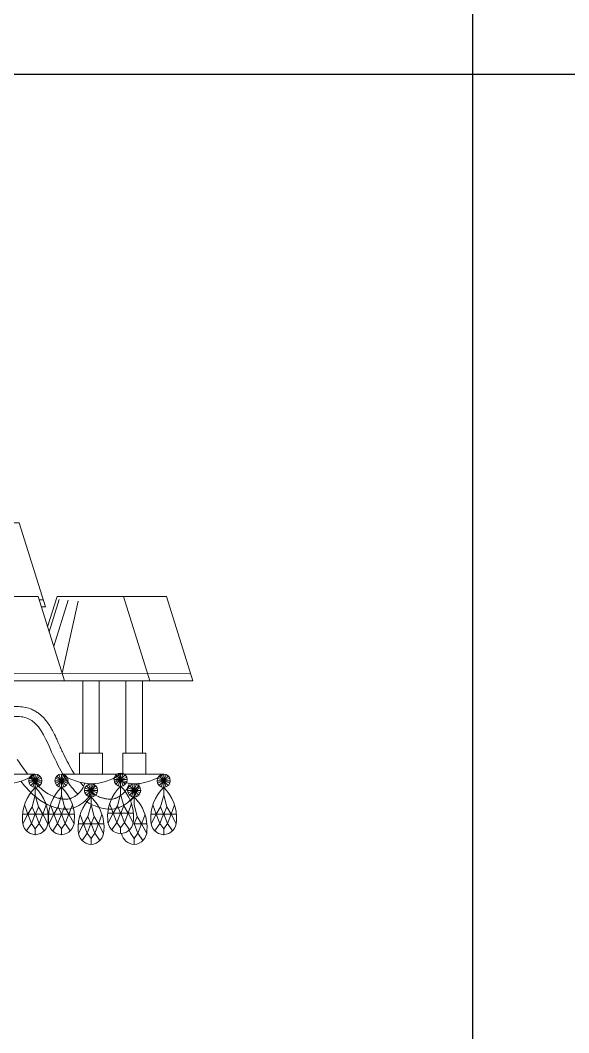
# Model space of a CAD drawing. Header units: inches. Extents: x 193287 to 241687, y 437648 to 550079.
# Drawn here: x 234532.7 to 234699.5, y 462808.8 to 463116.5 of the extents above; entities that cross this region are included whole.
import ezdxf

# ---------------------------------------------------------------- set-up
doc = ezdxf.new("R2010")
doc.units = ezdxf.units.IN
doc.header["$MEASUREMENT"] = 0
doc.linetypes.add('HIDDEN', pattern=[0.375, 0.25, -0.125])
for name, color, linetype in [('CQ SPOT DETAIL DIMENSION', 9, 'Continuous'), ('CQ-legend tex box', 3, 'Continuous'), ('E-LITE-FIXT-NORM-CEILING', 3, 'Continuous')]:
    doc.layers.add(name, color=color, linetype=linetype)
doc.layers.add('Glass', color=4, linetype='Continuous', lineweight=0)

# ---------------------------------------------------------------- blocks, each defined once
blk = doc.blocks.new('crystal ch 21')
at = {"layer": 'Glass', "color": 193, "lineweight": 0}
for p, q in [((38336, 39446.4), (38316.5, 39533.9)), ((38346.2, 39479), (38328.7, 39534.8)), ((38351.7, 39496.5), (38339.4, 39535.7)), ((38358.8, 39535.3), (38363.9, 39535.3)), ((38179.6, 39445.7), (38475.3, 39445.4)), ((38209.4, 39308.1), (38215.5, 39322.9)), ((38215.5, 39308.1), (38209.4, 39322.9)), ((38215.5, 39322.9), (38209.4, 39308.1)), ((38209.4, 39322.9), (38215.5, 39308.1)), ((38212.4, 39307.5), (38212.4, 39323.5)), ((38212.4, 39323.5), (38212.4, 39307.5)), ((38259.2, 39311.1), (38270.5, 39322.5)), ((38270.5, 39311.1), (38259.2, 39322.5)), ((38270.5, 39322.5), (38259.2, 39311.1)), ((38259.2, 39322.5), (38270.5, 39311.1)), ((38261.8, 39309.4), (38267.9, 39324.2)), ((38267.9, 39309.4), (38261.8, 39324.2)), ((38267.9, 39324.2), (38261.8, 39309.4)), ((38261.8, 39324.2), (38267.9, 39309.4)), ((38264.8, 39308.8), (38264.8, 39324.8)), ((38264.8, 39324.8), (38264.8, 39308.8)), ((38333.8, 39308.1), (38339.9, 39322.9)), ((38339.9, 39308.1), (38333.8, 39322.9)), ((38339.9, 39322.9), (38333.8, 39308.1)), ((38333.8, 39322.9), (38339.9, 39308.1)), ((38336.8, 39307.5), (38336.8, 39323.5)), ((38336.8, 39323.5), (38336.8, 39307.5)), ((38365.5, 39308.1), (38371.6, 39322.9)), ((38371.6, 39308.1), (38365.5, 39322.9)), ((38371.6, 39322.9), (38365.5, 39308.1)), ((38365.5, 39322.9), (38371.6, 39308.1)), ((38368.6, 39307.5), (38368.6, 39323.5)), ((38368.6, 39323.5), (38368.6, 39307.5)), ((38204.4, 39315.5), (38220.4, 39315.5)), ((38220.4, 39315.5), (38204.4, 39315.5)), ((38205, 39312.4), (38219.8, 39318.5)), ((38219.8, 39312.4), (38205, 39318.5)), ((38219.8, 39318.5), (38205, 39312.4)), ((38205, 39318.5), (38219.8, 39312.4)), ((38206.8, 39309.8), (38218.1, 39321.1)), ((38218.1, 39309.8), (38206.8, 39321.1)), ((38218.1, 39321.1), (38206.8, 39309.8)), ((38206.8, 39321.1), (38218.1, 39309.8)), ((38242.8, 39298), (38254.1, 39309.3)), ((38254.1, 39298), (38242.8, 39309.3)), ((38254.1, 39309.3), (38242.8, 39298)), ((38242.8, 39309.3), (38254.1, 39298)), ((38245.4, 39296.3), (38251.5, 39311.1)), ((38251.5, 39296.3), (38245.4, 39311.1)), ((38251.5, 39311.1), (38245.4, 39296.3)), ((38245.4, 39311.1), (38251.5, 39296.3)), ((38248.4, 39295.7), (38248.4, 39311.7)), ((38248.4, 39311.7), (38248.4, 39295.7)), ((38256.8, 39316.8), (38272.8, 39316.8)), ((38272.8, 39316.8), (38256.8, 39316.8)), ((38257.4, 39313.7), (38272.2, 39319.9)), ((38272.2, 39313.7), (38257.4, 39319.9)), ((38272.2, 39319.9), (38257.4, 39313.7)), ((38257.4, 39319.9), (38272.2, 39313.7)), ((38295.2, 39298), (38306.5, 39309.3)), ((38306.5, 39298), (38295.2, 39309.3)), ((38306.5, 39309.3), (38295.2, 39298)), ((38295.2, 39309.3), (38306.5, 39298)), ((38297.8, 39296.3), (38303.9, 39311.1)), ((38303.9, 39296.3), (38297.8, 39311.1)), ((38303.9, 39311.1), (38297.8, 39296.3)), ((38297.8, 39311.1), (38303.9, 39296.3)), ((38300.8, 39295.7), (38300.8, 39311.7)), ((38300.8, 39311.7), (38300.8, 39295.7)), ((38328.8, 39315.5), (38344.8, 39315.5)), ((38344.8, 39315.5), (38328.8, 39315.5)), ((38329.4, 39312.4), (38344.2, 39318.5)), ((38344.2, 39312.4), (38329.4, 39318.5)), ((38344.2, 39318.5), (38329.4, 39312.4)), ((38329.4, 39318.5), (38344.2, 39312.4)), ((38331.2, 39309.8), (38342.5, 39321.1)), ((38342.5, 39309.8), (38331.2, 39321.1)), ((38342.5, 39321.1), (38331.2, 39309.8)), ((38331.2, 39321.1), (38342.5, 39309.8)), ((38360.6, 39315.5), (38376.6, 39315.5)), ((38376.6, 39315.5), (38360.6, 39315.5)), ((38361.2, 39312.4), (38376, 39318.5)), ((38376, 39312.4), (38361.2, 39318.5)), ((38376, 39318.5), (38361.2, 39312.4)), ((38361.2, 39318.5), (38376, 39312.4)), ((38362.9, 39309.8), (38374.2, 39321.1)), ((38374.2, 39309.8), (38362.9, 39321.1)), ((38374.2, 39321.1), (38362.9, 39309.8)), ((38362.9, 39321.1), (38374.2, 39309.8)), ((38240.4, 39303.7), (38256.4, 39303.7)), ((38256.4, 39303.7), (38240.4, 39303.7)), ((38241, 39300.6), (38255.8, 39306.8)), ((38255.8, 39300.6), (38241, 39306.8)), ((38255.8, 39306.8), (38241, 39300.6)), ((38241, 39306.8), (38255.8, 39300.6)), ((38292.8, 39303.7), (38308.8, 39303.7)), ((38308.8, 39303.7), (38292.8, 39303.7)), ((38293.4, 39300.6), (38308.2, 39306.8)), ((38308.2, 39300.6), (38293.4, 39306.8)), ((38308.2, 39306.8), (38293.4, 39300.6)), ((38293.4, 39306.8), (38308.2, 39300.6)), ((38196.7, 39274.7), (38213.4, 39274.7)), ((38228.2, 39274.7), (38211.4, 39274.7)), ((38249.1, 39276), (38265.8, 39276)), ((38280.6, 39276), (38263.8, 39276)), ((38321.1, 39274.7), (38337.8, 39274.7)), ((38352.6, 39274.7), (38335.8, 39274.7)), ((38352.8, 39274.7), (38369.6, 39274.7)), ((38384.3, 39274.7), (38367.6, 39274.7)), ((38232.7, 39262.9), (38249.4, 39262.9)), ((38249.9, 39262.9), (38247.4, 39262.9)), ((38285.1, 39262.9), (38301.8, 39262.9)), ((38316.6, 39262.9), (38299.8, 39262.9))]:
    blk.add_line(p, q, dxfattribs=at)
for points in [[(38361.2, 39526.8), (38356.1, 39526.8), (38388.3, 39629), (38388.3, 39629), (38468.9, 39629), (38483.3, 39583.5)], [(38320, 39437), (38176.9, 39437), (38209, 39539.2), (38209, 39539.2), (38289.7, 39539.2)], [(38372.4, 39437), (38229.3, 39437), (38261.4, 39539.2), (38261.4, 39539.2), (38342.1, 39539.2), (38353.6, 39502.5)], [(38476.1, 39437), (38333, 39437), (38365.2, 39539.2), (38365.2, 39539.2), (38445.8, 39539.2), (38478, 39437), (38334.9, 39437)], [(38361.2, 39526.8), (38358, 39526.8)], [(38321.8, 39437), (38178.7, 39437)], [(38374.2, 39437), (38231.1, 39437)], [(38212.4, 39249.9), (38212.4, 39257.1), (38207.8, 39263.3), (38203.3, 39274.7), (38199.1, 39286.2), (38203.3, 39274.7), (38208.5, 39283.6), (38212.4, 39297.9), (38212.4, 39307.5), (38212.4, 39297.9), (38208.5, 39283.6), (38212.3, 39274.7), (38207.8, 39263.3), (38201.8, 39254.5), (38207.8, 39263.3), (38203.3, 39274.7), (38197.1, 39263.1), (38203.3, 39274.7), (38196.7, 39274.7), (38212.3, 39274.7)], [(38212.4, 39249.9), (38212.4, 39257.1), (38217, 39263.3), (38221.5, 39274.7), (38225.8, 39286.2), (38221.5, 39274.7), (38216.3, 39283.6), (38212.4, 39297.9), (38212.4, 39307.5), (38212.4, 39297.9), (38216.3, 39283.6), (38212.5, 39274.7), (38217, 39263.3), (38223.1, 39254.5), (38217, 39263.3), (38221.5, 39274.7), (38227.7, 39263.1), (38221.5, 39274.7), (38228.2, 39274.7), (38212.5, 39274.7)], [(38264.8, 39251.2), (38264.8, 39258.4), (38260.2, 39264.7), (38255.7, 39276), (38251.5, 39287.6), (38255.7, 39276), (38260.9, 39285), (38264.8, 39299.2), (38264.8, 39308.8), (38264.8, 39299.2), (38260.9, 39285), (38264.7, 39276), (38260.2, 39264.7), (38254.2, 39255.8), (38260.2, 39264.7), (38255.7, 39276), (38249.5, 39264.4), (38255.7, 39276), (38249.1, 39276), (38264.7, 39276)], [(38264.8, 39251.2), (38264.8, 39258.4), (38269.4, 39264.7), (38273.9, 39276), (38278.2, 39287.6), (38273.9, 39276), (38268.7, 39285), (38264.8, 39299.2), (38264.8, 39308.8), (38264.8, 39299.2), (38268.7, 39285), (38264.9, 39276), (38269.4, 39264.7), (38275.4, 39255.8), (38269.4, 39264.7), (38273.9, 39276), (38280.1, 39264.4), (38273.9, 39276), (38280.6, 39276), (38264.9, 39276)], [(38336.8, 39249.9), (38336.8, 39257.1), (38332.2, 39263.3), (38327.7, 39274.7), (38323.5, 39286.2), (38327.7, 39274.7), (38332.9, 39283.6), (38336.8, 39297.9), (38336.8, 39307.5), (38336.8, 39297.9), (38332.9, 39283.6), (38336.7, 39274.7), (38332.2, 39263.3), (38326.2, 39254.5), (38332.2, 39263.3), (38327.7, 39274.7), (38321.5, 39263.1), (38327.7, 39274.7), (38321.1, 39274.7), (38336.7, 39274.7)], [(38336.8, 39249.9), (38336.8, 39257.1), (38341.4, 39263.3), (38345.9, 39274.7), (38350.2, 39286.2), (38345.9, 39274.7), (38340.7, 39283.6), (38336.8, 39297.9), (38336.8, 39307.5), (38336.8, 39297.9), (38340.7, 39283.6), (38336.9, 39274.7), (38341.4, 39263.3), (38347.4, 39254.5), (38341.4, 39263.3), (38345.9, 39274.7), (38352.1, 39263.1), (38345.9, 39274.7), (38352.6, 39274.7), (38336.9, 39274.7)], [(38368.6, 39249.9), (38368.6, 39257.1), (38364, 39263.3), (38359.5, 39274.7), (38355.2, 39286.2), (38359.5, 39274.7), (38364.7, 39283.6), (38368.6, 39297.9), (38368.6, 39307.5), (38368.6, 39297.9), (38364.7, 39283.6), (38368.5, 39274.7), (38364, 39263.3), (38357.9, 39254.5), (38364, 39263.3), (38359.5, 39274.7), (38353.3, 39263.1), (38359.5, 39274.7), (38352.8, 39274.7), (38368.5, 39274.7)], [(38368.6, 39249.9), (38368.6, 39257.1), (38373.2, 39263.3), (38377.7, 39274.7), (38381.9, 39286.2), (38377.7, 39274.7), (38372.5, 39283.6), (38368.6, 39297.9), (38368.6, 39307.5), (38368.6, 39297.9), (38372.5, 39283.6), (38368.7, 39274.7), (38373.2, 39263.3), (38379.2, 39254.5), (38373.2, 39263.3), (38377.7, 39274.7), (38383.9, 39263.1), (38377.7, 39274.7), (38384.3, 39274.7), (38368.7, 39274.7)], [(38248.4, 39238.1), (38248.4, 39245.3), (38243.8, 39251.6), (38239.3, 39262.9), (38235.1, 39274.5), (38239.3, 39262.9), (38244.5, 39271.9), (38248.4, 39286.1), (38248.4, 39295.7), (38248.4, 39286.1), (38244.5, 39271.9), (38248.3, 39262.9), (38243.8, 39251.6), (38237.8, 39242.7), (38243.8, 39251.6), (38239.3, 39262.9), (38233.1, 39251.3), (38239.3, 39262.9), (38232.7, 39262.9), (38248.3, 39262.9)], [(38300.8, 39238.1), (38300.8, 39245.3), (38296.2, 39251.6), (38291.7, 39262.9), (38287.5, 39274.5), (38291.7, 39262.9), (38296.9, 39271.9), (38300.8, 39286.1), (38300.8, 39295.7), (38300.8, 39286.1), (38296.9, 39271.9), (38300.7, 39262.9), (38296.2, 39251.6), (38290.2, 39242.7), (38296.2, 39251.6), (38291.7, 39262.9), (38285.5, 39251.3), (38291.7, 39262.9), (38285.1, 39262.9), (38300.7, 39262.9)], [(38300.8, 39238.1), (38300.8, 39245.3), (38305.4, 39251.6), (38309.9, 39262.9), (38314.2, 39274.5), (38309.9, 39262.9), (38304.7, 39271.9), (38300.8, 39286.1), (38300.8, 39295.7), (38300.8, 39286.1), (38304.7, 39271.9), (38300.9, 39262.9), (38305.4, 39251.6), (38311.4, 39242.7), (38305.4, 39251.6), (38309.9, 39262.9), (38316.1, 39251.3), (38309.9, 39262.9), (38316.6, 39262.9), (38300.9, 39262.9)], [(38248.4, 39238.1), (38248.4, 39245.3), (38253, 39251.6), (38254.6, 39255.5)]]:
    blk.add_lwpolyline(points, dxfattribs=at)
for points in [[(38258.4, 39437), (38238.4, 39437), (38238.4, 39348.9), (38258.4, 39348.9)], [(38310.8, 39437), (38290.8, 39437), (38290.8, 39348.9), (38310.8, 39348.9)], [(38262.3, 39348.9), (38234.3, 39348.9), (38234.3, 39323.5), (38262.3, 39323.5)], [(38314.7, 39348.9), (38286.7, 39348.9), (38286.7, 39323.5), (38314.7, 39323.5)]]:
    blk.add_lwpolyline(points, close=True, dxfattribs=at)
for points in [[(38284.4, 39323.5), (38212.4, 39323.5, 0.143523), (38248.4, 39311.7, 0.093471), (38274.4, 39318, 0.093471)], [(38336.8, 39323.5), (38264.8, 39323.5, 0.143523), (38300.8, 39311.7, 0.133521), (38336.8, 39323.5, -0.755489)], [(38440.6, 39323.5), (38368.6, 39323.5, 0.143523), (38404.6, 39311.7, 0.133521), (38440.6, 39323.5, -0.755489)]]:
    blk.add_lwpolyline(points, format="xyb", dxfattribs=at)
for centre in [(38212.4, 39315.5), (38264.8, 39316.8), (38336.8, 39315.5), (38368.6, 39315.5), (38248.4, 39303.7), (38300.8, 39303.7)]:
    blk.add_circle(centre, 8, dxfattribs=at)
for centre, radius, start, end in [((38247.7, 39270.6), 51, 133.6719, 184.6189), ((38177.2, 39270.6), 51, 355.3811, 46.3281), ((38300, 39271.9), 51, 133.6719, 184.6189), ((38229.6, 39271.9), 51, 355.3811, 46.3281), ((38372, 39270.6), 51, 133.6719, 184.6189), ((38301.6, 39270.6), 51, 355.3811, 46.3281), ((38403.8, 39270.6), 51, 133.6719, 184.6189), ((38333.3, 39270.6), 51, 355.3811, 46.3281), ((38283.7, 39258.8), 51, 133.6719, 184.6189), ((38213.2, 39258.8), 51, 39.1747, 46.3281), ((38336, 39258.8), 51, 133.6719, 184.6189), ((38265.6, 39258.8), 51, 355.3811, 46.3281), ((38213.3, 39266.3), 16.5, 179.4032, 267.0984), ((38211.6, 39266.3), 16.5, 272.9016, 0.5968), ((38265.7, 39267.6), 16.5, 179.4032, 267.0984), ((38264, 39267.6), 16.5, 272.9016, 0.5968), ((38337.7, 39266.3), 16.5, 179.4032, 267.0984), ((38336, 39266.3), 16.5, 272.9016, 0.5968), ((38369.4, 39266.3), 16.5, 179.4032, 267.0984), ((38367.7, 39266.3), 16.5, 272.9016, 0.5968), ((38249.3, 39254.5), 16.5, 179.4032, 267.0984), ((38247.6, 39254.5), 16.5, 272.9016, 348.6443), ((38301.7, 39254.5), 16.5, 179.4032, 267.0984), ((38300, 39254.5), 16.5, 272.9016, 0.5968)]:
    blk.add_arc(centre, radius, start, end, dxfattribs=at)
for points, knots in [([(38394.6, 39405.5), (38393.3, 39405.6), (38392.1, 39405.6), (38388.1, 39405.6), (38385.3, 39405.4), (38379.9, 39404.5), (38377.2, 39403.8), (38373.7, 39402.5), (38372.9, 39402.1), (38371.2, 39401.4), (38370.4, 39401), (38368.1, 39399.7), (38366.6, 39398.8), (38363.2, 39396.4), (38361.3, 39394.8), (38357.9, 39391.4), (38356.4, 39389.6), (38353.5, 39385.9), (38352.2, 39384), (38349.8, 39380.2), (38348.7, 39378.3), (38346, 39373.3), (38344.5, 39370.2), (38342.4, 39365.7), (38341.7, 39364.2), (38340.6, 39361.6), (38340.1, 39360.5), (38338.7, 39357.4), (38337.8, 39355.4), (38335.9, 39351.4), (38335, 39349.4), (38332.2, 39343.6), (38330.3, 39339.8), (38326.4, 39332.5), (38324.4, 39328.9), (38321.8, 39324.8), (38321.4, 39324.1), (38321, 39323.5)], [70.229589, 70.229589, 70.229589, 70.229589, 73.668455, 73.668455, 81.160213, 81.160213, 88.651971, 88.651971, 91.042948, 91.042948, 93.433926, 93.433926, 98.215881, 98.215881, 105.233128, 105.233128, 112.250374, 112.250374, 119.267621, 119.267621, 126.284868, 126.284868, 137.262225, 137.262225, 142.940018, 142.940018, 146.987452, 146.987452, 155.082319, 155.082319, 163.177187, 163.177187, 179.366922, 179.366922, 196.479947, 196.479947, 199.989527, 199.989527, 199.989527, 199.989527]), ([(38394.6, 39393.4), (38388.9, 39394), (38366.4, 39391.3), (38352.2, 39357.3), (38340.6, 39332.9), (38335, 39323.5)], [69.094466, 69.094466, 69.094466, 69.094466, 89.887896, 147.025584, 189.925954, 189.925954, 189.925954, 189.925954]), ([(38390.5, 39341.4), (38388.6, 39338.4), (38386.6, 39335.5), (38382.4, 39329.6), (38380.3, 39326.7), (38377.9, 39323.8), (38377.8, 39323.6), (38377.7, 39323.5)], [173.117995, 173.117995, 173.117995, 173.117995, 186.602657, 186.602657, 200.780679, 200.780679, 201.549404, 201.549404, 201.549404, 201.549404]), ([(38334, 39321.7), (38331, 39316.7), (38325.7, 39308.8), (38319.7, 39301.8), (38317, 39299.1)], [192.615644, 192.615644, 192.615644, 192.615644, 215.392797, 231.240253, 231.240253, 231.240253, 231.240253]), ([(38307.8, 39291.2), (38302, 39287.2), (38289.9, 39281.5), (38267.1, 39279.5), (38247.1, 39295.7), (38243.1, 39306.9), (38242.1, 39312.2)], [248.302011, 248.302011, 248.302011, 248.302011, 277.7608, 302.849652, 326.231247, 346.060075, 346.060075, 346.060075, 346.060075]), ([(38300.3, 39300.7), (38300.1, 39300.5), (38300, 39300.4), (38297.3, 39298.7), (38294.7, 39297.3), (38291, 39295.8), (38290.1, 39295.5), (38288.5, 39294.9), (38287.8, 39294.7), (38286.5, 39294.4), (38286, 39294.2), (38285, 39294), (38284.5, 39293.9), (38283.6, 39293.7), (38283.2, 39293.6), (38281.9, 39293.3), (38281, 39293.2), (38278.9, 39293), (38277.6, 39292.9), (38275.3, 39293), (38274.2, 39293.2), (38272.6, 39293.6), (38272.1, 39293.7), (38271.1, 39294), (38270.6, 39294.2), (38269, 39294.9), (38267.7, 39295.6), (38265.1, 39297.2), (38263.9, 39298.2), (38261.5, 39300.2), (38260.4, 39301.3), (38259.1, 39302.9), (38258.7, 39303.3), (38258.1, 39304.1), (38257.9, 39304.4), (38257.4, 39305.1), (38257.2, 39305.5), (38256.5, 39306.5), (38256.2, 39307.3), (38255.3, 39309.1), (38254.9, 39310.2), (38254.5, 39311.7), (38254.4, 39312), (38254.4, 39312.2)], [249.594158, 249.594158, 249.594158, 249.594158, 250.672202, 250.672202, 266.227673, 266.227673, 270.885466, 270.885466, 274.545081, 274.545081, 277.137999, 277.137999, 279.310029, 279.310029, 281.48206, 281.48206, 285.826121, 285.826121, 292.152446, 292.152446, 298.478772, 298.478772, 301.344759, 301.344759, 304.227354, 304.227354, 310.549012, 310.549012, 316.870669, 316.870669, 323.192327, 323.192327, 325.709052, 325.709052, 327.864782, 327.864782, 330.020512, 330.020512, 334.331973, 334.331973, 340.901438, 340.901438, 342.402004, 342.402004, 342.402004, 342.402004]), ([(38386.2, 39314.9), (38384.2, 39312.4), (38371.6, 39297.6), (38353.8, 39282.3), (38321.3, 39279.5), (38301.3, 39295.6), (38297.3, 39306.8), (38296.3, 39312)], [203.367739, 203.367739, 203.367739, 203.367739, 215.392797, 277.7608, 302.849652, 326.231247, 345.799792, 345.799792, 345.799792, 345.799792]), ([(38374.7, 39319.8), (38373.9, 39318.9), (38373.2, 39318), (38371.6, 39316.1), (38370.7, 39315.1), (38368.1, 39312.3), (38366.4, 39310.6), (38362.5, 39306.8), (38360.4, 39304.9), (38356, 39301.5), (38353.7, 39300), (38349.1, 39297.4), (38346.6, 39296.3), (38343.1, 39295), (38342.1, 39294.7), (38340.7, 39294.3), (38340.2, 39294.2), (38339.2, 39294), (38338.8, 39293.9), (38337.9, 39293.7), (38337.4, 39293.6), (38336.1, 39293.3), (38335.2, 39293.2), (38333.1, 39293), (38331.9, 39292.9), (38329.6, 39293), (38328.4, 39293.2), (38326.9, 39293.5), (38326.4, 39293.7), (38325.6, 39293.9), (38325.3, 39294), (38324.5, 39294.3), (38323.9, 39294.6), (38322.7, 39295.2), (38322, 39295.5), (38320.2, 39296.6), (38318.9, 39297.5), (38316.5, 39299.5), (38315.4, 39300.5), (38313.9, 39302.1), (38313.5, 39302.6), (38312.6, 39303.7), (38312.1, 39304.4), (38311.2, 39305.8), (38310.8, 39306.4), (38309.9, 39308.2), (38309.5, 39309.3), (38308.9, 39311.1), (38308.7, 39311.8), (38308.5, 39312.5)], [207.986788, 207.986788, 207.986788, 207.986788, 212.623892, 212.623892, 218.172534, 218.172534, 228.860004, 228.860004, 242.532437, 242.532437, 256.20487, 256.20487, 269.877303, 269.877303, 274.684622, 274.684622, 277.140614, 277.140614, 279.280581, 279.280581, 281.420548, 281.420548, 285.700482, 285.700482, 292.040251, 292.040251, 298.380019, 298.380019, 301.207794, 301.207794, 302.814456, 302.814456, 306.027778, 306.027778, 309.2411, 309.2411, 315.394957, 315.394957, 321.548813, 321.548813, 324.377317, 324.377317, 328.478308, 328.478308, 332.579299, 332.579299, 339.087962, 339.087962, 342.852924, 342.852924, 342.852924, 342.852924]), ([(38313.8, 39313.6), (38313.7, 39313.3), (38313.5, 39313.1), (38312.1, 39311.5), (38310.9, 39310.1), (38309.7, 39308.8)], [218.296777, 218.296777, 218.296777, 218.296777, 219.561259, 219.561259, 228.413545, 228.413545, 228.413545, 228.413545])]:
    blk.add_open_spline(points, degree=3, knots=knots, dxfattribs=at)
for points in [[(38253, 39323.5), (38253, 39323.7), (38253, 39323.8), (38253, 39324)], [(38307.2, 39323.5), (38307.2, 39323.7), (38307.2, 39323.8), (38307.2, 39324)]]:
    blk.add_open_spline(points, degree=3, dxfattribs=at)
blk = doc.blocks.new('SMDS')
at = {"layer": 'CQ-legend tex box'}
for p, q in [((385062.61, 480186.07), (385062.59, 476464.25)), ((384632.87, 476903.58), (386097.22, 476903.58))]:
    blk.add_line(p, q, dxfattribs=at)
at = {"layer": 'E-LITE-FIXT-NORM-CEILING', "linetype": 'HIDDEN', "xscale": -0.25, "yscale": 0.25, "zscale": 0.25, "rotation": 359.9999999999999}
blk.add_blockref('crystal ch 21', (394521.79, 466859.99, 0), dxfattribs=at)

msp = doc.modelspace()

# ---------------------------------------------------------------- block references
at = {"layer": 'CQ SPOT DETAIL DIMENSION'}
msp.add_blockref('SMDS', (-150392.368, -13803.482), dxfattribs=at)

doc.saveas('drawing.dxf')
